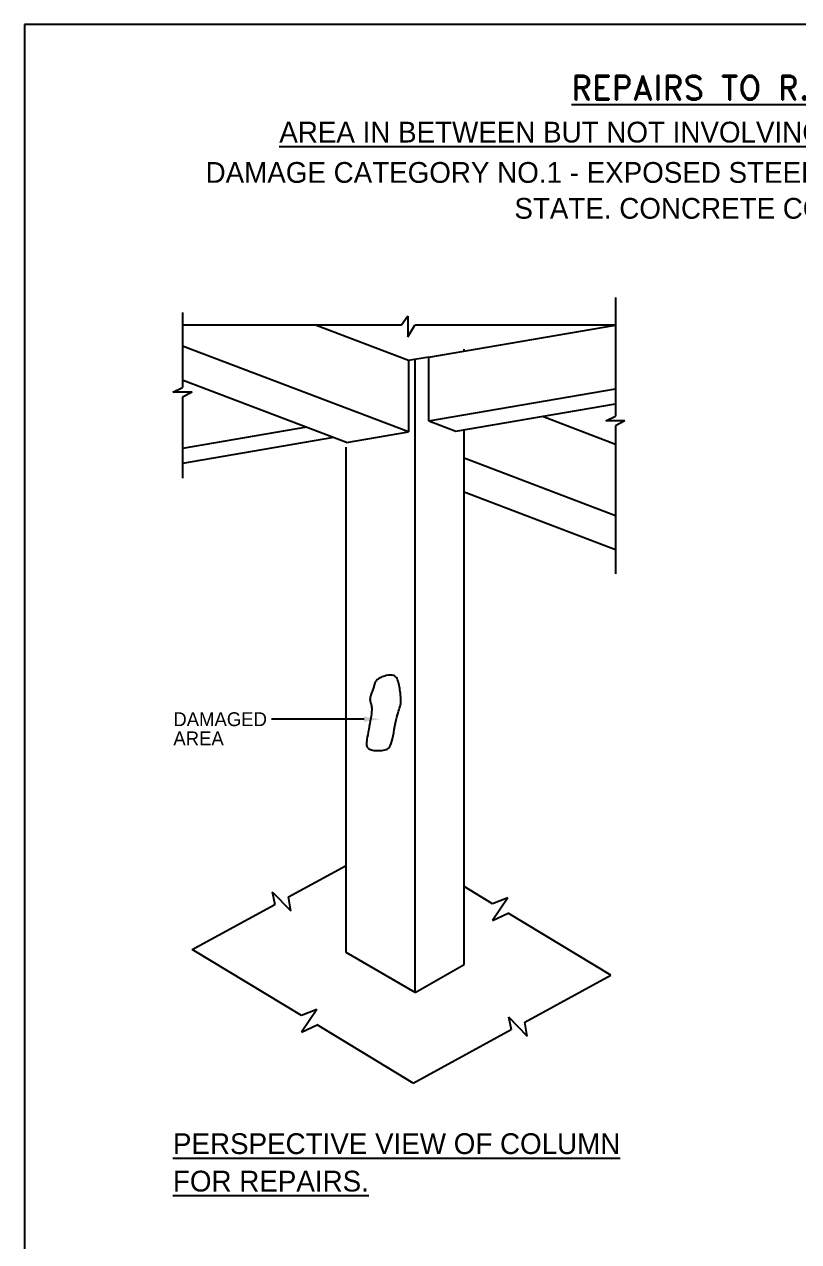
# Model space of a CAD drawing. Header units: millimetres. Extents: x -8855 to 105318, y -17958 to 67465.
# Drawn here: x 55283 to 64234, y 53396 to 67465 of the extents above; entities that cross this region are included whole.
import ezdxf

# ---------------------------------------------------------------- set-up
doc = ezdxf.new("R2010")
doc.units = ezdxf.units.MM
doc.header["$LTSCALE"] = 25
for name, color, linetype in [('COL', 3, 'Continuous'), ('DIM', 5, 'Continuous'), ('TEXT', 2, 'Continuous')]:
    doc.layers.add(name, color=color, linetype=linetype)
doc.styles.add('ROMAND', font='romand.shx')
doc.styles.add('ROMANS', font='stylu.ttf')

msp = doc.modelspace()

# ---------------------------------------------------------------- linework, layer by layer
for p, q in [((55283.27267, 67465.18411), (55283.27267, 39229.87558)), ((74763.13234, 67465.18411), (55283.27267, 67465.18411)), ((62116.5984, 64306.62159), (62116.5984, 62937.33666)), ((57112.7157, 64133.23959), (57112.7157, 63269.10032)), ((59715.68112, 64092.90413), (59644.43559, 63988.04564)), ((59715.68112, 64092.90413), (59715.68112, 63853.47477)), ((59644.43559, 63988.04564), (57112.7157, 63988.04564)), ((59724.54928, 63578.50785), (58648.05881, 63988.04564)), ((59715.68112, 63853.47477), (59798.26674, 63988.04564)), ((62116.5984, 63988.04564), (59798.26674, 63988.04564)), ((59960.14935, 63618.84445), (62116.5984, 63988.04564)), ((59724.54928, 62753.93863), (57112.7157, 63747.57915)), ((59960.14935, 63618.84445), (59724.54928, 63578.50785)), ((59802.87253, 56275.30398), (59802.87253, 63591.91741)), ((59960.14935, 62882.64646), (59960.14935, 63618.84445)), ((60367.29224, 63688.55054), (60367.29224, 63711.21535)), ((59724.54928, 63578.50785), (59724.54928, 62753.93863)), ((59009.11893, 62631.45127), (57118.9621, 63350.5386)), ((56999.32561, 63213.08685), (57112.7157, 63269.10032)), ((57222.37, 63213.08685), (56999.32561, 63213.08685)), ((57222.37, 63213.08685), (57112.7157, 63157.37493)), ((59960.14935, 62882.64646), (62116.5984, 63251.84765)), ((57112.7157, 63157.37493), (57112.7157, 62220.69107)), ((60271.04504, 62764.36995), (62116.5984, 63080.34334)), ((61272.01848, 62935.74455), (62116.5984, 62614.43433)), ((62003.20831, 62881.3232), (62116.5984, 62937.33666)), ((58545.23861, 62807.92894), (57112.7157, 62562.66965)), ((59009.11893, 62631.45127), (59724.54928, 62753.93863)), ((59960.14935, 62882.64646), (60271.04504, 62764.36995)), ((60367.29224, 56601.17185), (60367.29224, 62780.84824)), ((62226.2527, 62881.3232), (62003.20831, 62881.3232)), ((62226.2527, 62881.3232), (62116.5984, 62825.61128)), ((62116.5984, 62825.61128), (62116.5984, 61115.14921)), ((58856.1343, 62689.65243), (57112.7157, 62391.16533)), ((59002.87253, 56737.1842), (59002.87253, 62579.78031)), ((60367.29224, 62455.3675), (62116.5984, 61789.86511)), ((60367.29224, 62060.70331), (62116.5984, 61395.20093)), ((58335.35854, 57379.67403), (59002.87253, 57743.40062)), ((58146.27534, 57440.99059), (58363.09237, 57218.52005)), ((58146.27534, 57440.99059), (58177.99174, 57293.92528)), ((60696.33901, 57300.65015), (60367.29224, 57499.80411)), ((57224.92694, 56774.60283), (58177.99174, 57293.92528)), ((58363.09237, 57218.52005), (58335.35854, 57379.67403)), ((60872.53144, 57370.47785), (60694.24828, 57106.82131)), ((60872.53144, 57370.47785), (60696.33901, 57300.65015)), ((60694.24828, 57106.82131), (60876.20931, 57191.78452)), ((62061.56031, 56474.35656), (60876.20931, 57191.78452)), ((58487.47262, 56010.45317), (57224.92694, 56774.60283)), ((59802.87253, 56275.30398), (59002.87253, 56737.1842)), ((59802.87253, 56275.30398), (60367.29224, 56601.17185)), ((61068.70374, 55933.35168), (62061.56031, 56474.35656)), ((58663.66506, 56080.28087), (58485.3819, 55816.62432)), ((58663.66506, 56080.28087), (58487.47262, 56010.45317)), ((60879.62055, 55994.66824), (60911.33694, 55847.60293)), ((60879.62055, 55994.66824), (61096.43758, 55772.1977)), ((58485.3819, 55816.62432), (58667.34292, 55901.58754)), ((59777.40621, 55229.7271), (58667.34292, 55901.58754)), ((61096.43758, 55772.1977), (61068.70374, 55933.35168)), ((59777.40621, 55229.7271), (60911.33694, 55847.60293))]:
    msp.add_line(p, q)
at = {"layer": 'COL'}
msp.add_lwpolyline([(59289.72267, 59716.55382), (59286.79691, 59707.81251), (59284.28621, 59699.4857), (59282.21498, 59691.50026), (59280.60763, 59683.78303), (59279.4886, 59676.26086), (59278.88228, 59668.86061), (59278.8131, 59661.50913), (59279.30547, 59654.13326), (59280.36143, 59646.67003), (59281.89348, 59639.09706), (59283.79177, 59631.40219), (59285.94641, 59623.57321), (59288.24755, 59615.59793), (59290.58531, 59607.46416), (59292.84982, 59599.15971), (59294.93122, 59590.67239), (59296.71969, 59581.91108), (59298.10558, 59572.46903), (59298.97931, 59561.86052), (59299.2313, 59549.59987), (59298.75196, 59535.20138), (59297.43171, 59518.17936), (59295.16094, 59498.04813), (59291.83009, 59474.32197), (59287.39453, 59446.76822), (59282.06949, 59416.1662), (59276.13521, 59383.54825), (59269.87188, 59349.94673), (59263.55972, 59316.39398), (59257.47894, 59283.92234), (59251.90976, 59253.56414), (59247.13238, 59226.35175), (59243.37426, 59203.06652), (59240.65182, 59183.48593), (59238.92872, 59167.13648), (59238.1686, 59153.54466), (59238.33514, 59142.23698), (59239.39199, 59132.73993), (59241.30282, 59124.58001), (59244.03127, 59117.28372), (59247.57542, 59110.46256), (59252.07102, 59104.06812), (59257.68823, 59098.13695), (59264.59718, 59092.70563), (59272.96805, 59087.81073), (59282.97099, 59083.48884), (59294.77616, 59079.77653), (59308.5537, 59076.71036), (59324.35819, 59074.32489), (59341.78178, 59072.64652), (59360.30106, 59071.69965), (59379.3926, 59071.50865), (59398.53297, 59072.0979), (59417.19874, 59073.4918), (59434.86648, 59075.71471), (59451.01278, 59078.79104), (59465.24603, 59082.8281), (59477.70194, 59088.26503), (59488.64804, 59095.6239), (59498.35187, 59105.42681), (59507.08096, 59118.19583), (59515.10286, 59134.45303), (59522.68509, 59154.7205), (59530.09519, 59179.52032), (59537.5501, 59209.08915), (59545.06436, 59242.52195), (59552.60191, 59278.62826), (59560.12668, 59316.21763), (59567.60263, 59354.09959), (59574.99368, 59391.08369), (59582.26379, 59425.97947), (59589.37689, 59457.59648), (59596.28864, 59485.03576), (59602.92159, 59508.56447), (59609.19, 59528.74125), (59615.00814, 59546.12475), (59620.29027, 59561.27364), (59624.95065, 59574.74656), (59628.90356, 59587.10218), (59632.06325, 59598.89914), (59634.37252, 59610.62331), (59635.88829, 59622.46939), (59636.69602, 59634.55931), (59636.88117, 59647.01497), (59636.52917, 59659.95829), (59635.7255, 59673.51119), (59634.5556, 59687.79558), (59633.10493, 59702.93337), (59631.44062, 59718.99365), (59629.55658, 59735.8342), (59627.42839, 59753.25993), (59625.03163, 59771.07579), (59622.34189, 59789.08672), (59619.33475, 59807.09765), (59615.98579, 59824.91351), (59612.27061, 59842.33924), (59608.13439, 59859.17169), (59603.40074, 59875.1753), (59597.86289, 59890.10644), (59591.31406, 59903.72145), (59583.54746, 59915.7767), (59574.35634, 59926.02854), (59563.53389, 59934.23334), (59550.87335, 59940.14744), (59536.2815, 59943.61855), (59520.11937, 59944.85974), (59502.86155, 59944.17542), (59484.98265, 59941.87), (59466.95726, 59938.2479), (59449.25997, 59933.61352), (59432.36538, 59928.27129), (59416.74809, 59922.52562), (59402.78337, 59916.62411), (59390.44921, 59910.58718), (59379.62429, 59904.37844), (59370.18728, 59897.96152), (59362.01687, 59891.30001), (59354.99172, 59884.35753), (59348.99051, 59877.0977), (59343.89192, 59869.48414), (59339.57042, 59861.49057), (59335.88372, 59853.13126), (59332.68532, 59844.43058), (59329.82874, 59835.41293), (59327.16748, 59826.10269), (59324.55506, 59816.52422), (59321.84497, 59806.70193), (59318.89073, 59796.66019), (59315.58654, 59786.43355), (59311.98936, 59776.09718), (59308.19687, 59765.73642), (59304.30671, 59755.43663), (59300.41655, 59745.28313), (59296.62405, 59735.36127), (59293.02687, 59725.75638)], close=True, dxfattribs=at)
at = {"layer": 'DIM'}
msp.add_line((59209.56847, 59435.05367), (58140.18918, 59435.05367), dxfattribs=at)
msp.add_solid([(59209.56847, 59465.05367), (59209.56847, 59405.05367), (59389.56847, 59435.05367)], dxfattribs=at)

# ---------------------------------------------------------------- texts
at = {"color": 7, "style": 'ROMANS'}
for s, p in [('DAMAGED', (57005.82266, 59354.36838)), ('AREA', (57005.82266, 59132.61131))]:
    msp.add_text(s, height=160, dxfattribs=at).set_placement(p)
at = {"layer": 'TEXT'}
for s, height, style, p in [('%%UREPAIRS TO R.C.C. COLUMNS', 280, 'ROMAND', (61606.45427, 66593.53193)), ('%%UAREA IN BETWEEN BUT NOT INVOLVING CORNERS(PATCH REPAIRS)', 240, 'ROMANS', (58230.51325, 66099.64192)), ('DAMAGE CATEGORY NO.1 - EXPOSED STEEL CORRODED, BUT IN A TOLERABLE', 240, 'ROMANS', (57378.56877, 65633.62792)), ('STATE. CONCRETE CORE IS SOUND', 240, 'ROMANS', (60947.92586, 65218.79371)), ('%%UPERSPECTIVE VIEW OF COLUMN', 240, 'ROMANS', (57001.08902, 54408.81802)), ('%%UFOR REPAIRS.', 240, 'ROMANS', (57001.08902, 53976.02948))]:
    msp.add_text(s, height=height, dxfattribs=dict(at, style=style)).set_placement(p)

doc.saveas('drawing.dxf')
